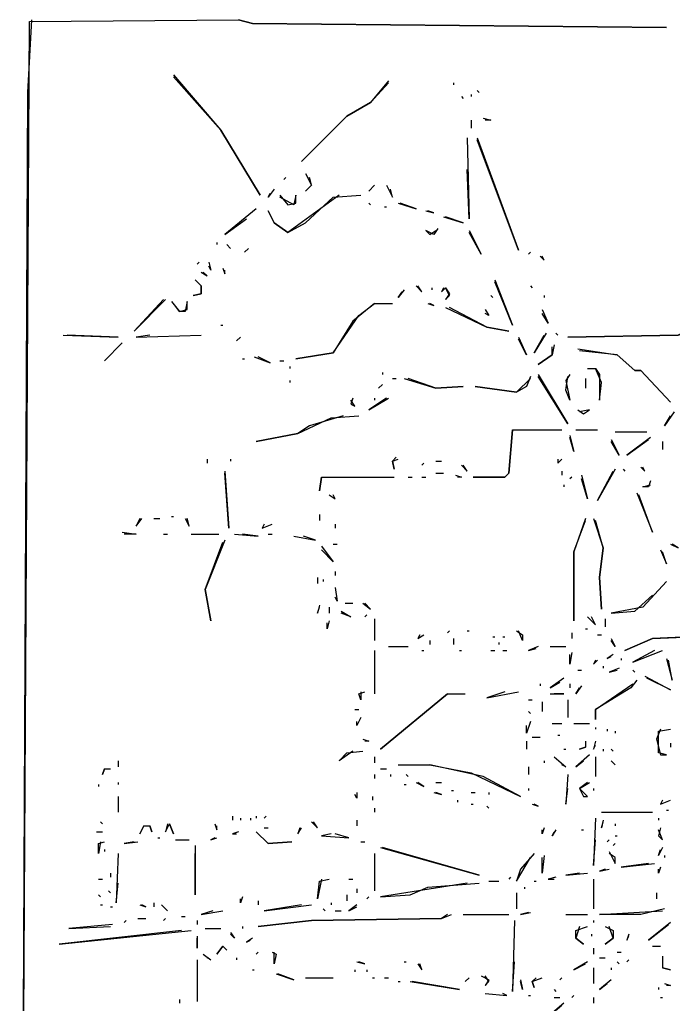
# Model space of a CAD drawing. Extents: x 0 to 16407, y 159 to 1115.
# Drawn here: x 1001.5 to 1084.4, y 842.6 to 967.5 of the extents above; entities that cross this region are included whole.
import ezdxf

# ---------------------------------------------------------------- set-up
doc = ezdxf.new("R2010")
doc.units = 0
doc.layers.add('RASTER_VECTOR_LINEWORK', color=5, linetype='CONTINUOUS')

msp = doc.modelspace()

# ---------------------------------------------------------------- linework, layer by layer
at = {"layer": 'RASTER_VECTOR_LINEWORK'}
for points in [[(1003, 967.5), (1002.5, 958.25), (1001.5, 751.5), (1002, 751), (1030.75, 751), (1036.75, 750.5), (1030.75, 751), (1002, 751), (1001.5, 751.5), (1002.75, 967.25), (1029.25, 967.5), (1031, 967), (1083.5, 966.5), (1031, 967), (1029.25, 967.5)], [(1021, 960.5), (1027, 953.5), (1032, 945.25), (1027, 953.5), (1021, 960.25)], [(1048.25, 959.75), (1046, 957), (1043, 955.25), (1037.25, 949.5), (1043, 955.25), (1046, 957), (1048.25, 959.5)], [(1056.5, 959.5), (1056.5, 959.25)], [(1058.75, 958), (1058.75, 957.75)], [(1059.5, 958.5), (1059.75, 958.25)], [(1057.5, 957.75), (1057.75, 957.5)], [(1058.75, 954.75), (1058.75, 953.75)], [(1060.25, 955), (1061.25, 954.75), (1060.5, 954.75)], [(1058.25, 952.5), (1058.5, 942.25), (1058.25, 948.5)], [(1059.5, 952.5), (1064.75, 938.25), (1059.5, 952.25)], [(1037.75, 948), (1038.5, 946.5), (1037.75, 945.75), (1038.5, 946.5), (1038.25, 947.5)], [(1035.25, 947.5), (1035, 947.25)], [(1033.75, 946), (1033, 945), (1033.25, 945.5)], [(1046.5, 946.5), (1045.75, 945.75)], [(1048, 946.5), (1048.75, 945), (1048.5, 946)], [(1042, 945.25), (1035.5, 940.5), (1033.75, 941.75), (1033, 943.25), (1033.75, 941.75), (1035.5, 940.5), (1037.75, 941.75), (1041.25, 945), (1044.75, 945.25)], [(1034.5, 945.25), (1035.5, 944), (1036.5, 944.25), (1036.5, 945.25), (1036.25, 944), (1034.5, 945)], [(1045.75, 944.25), (1046, 944)], [(1049.5, 944.25), (1051.75, 943.5), (1049.75, 944.25)], [(1031.5, 943.5), (1027.5, 940.25), (1030.25, 942.25)], [(1047.75, 943.75), (1048, 943.75)], [(1053, 943.25), (1054, 943), (1053.25, 943.25)], [(1055.25, 942.5), (1057.75, 941.75), (1055.5, 942.5)], [(1054.5, 941), (1054, 940.25), (1053, 940.75), (1053.5, 940.25), (1054.25, 940.75)], [(1058.5, 940.75), (1060, 937.75), (1058.5, 940.5)], [(1026.5, 939.25), (1026.5, 939)], [(1027.75, 939), (1028.25, 938.5)], [(1030.5, 938.5), (1030, 938)], [(1066.25, 938), (1066, 937.75)], [(1024.25, 936.75), (1024, 936.5)], [(1025.5, 936.75), (1025.75, 935.75), (1025.5, 936.25)], [(1067.5, 937.5), (1068, 937), (1067.75, 937.5)], [(1024.5, 935.5), (1025.25, 935), (1024.75, 935.5)], [(1027.25, 936), (1027.5, 935.25), (1027.5, 935.75)], [(1023.75, 934.5), (1024.5, 933.75), (1024.5, 932.75), (1023.5, 932.5), (1024.5, 932.75), (1024.5, 933.75)], [(1061.75, 934.5), (1064, 928.75), (1061.75, 934.25)], [(1050.25, 933.25), (1049.5, 932.25), (1050, 933)], [(1051.75, 933.75), (1052.5, 933), (1052, 933.75)], [(1053.75, 933.5), (1053.75, 933.25)], [(1055.25, 933.5), (1055, 933), (1055.5, 933.5), (1056, 932.75), (1055.5, 932), (1056, 932.5), (1055.5, 933.5)], [(1066.25, 933.75), (1066.5, 933.5)], [(1019.75, 932), (1016, 928), (1020, 932)], [(1020.75, 931.75), (1021.75, 930.5), (1022.75, 930.75), (1022.75, 931.75), (1022.5, 930.5), (1021.75, 930.5), (1021, 931.5)], [(1061.25, 932.5), (1061.5, 932.25)], [(1068, 932.5), (1068, 932.25)], [(1046.5, 931.5), (1043.75, 929.25), (1041.25, 925.25), (1036.5, 924.5), (1041.25, 925.25), (1044.5, 930), (1046.5, 931.5), (1048.75, 931.5)], [(1053.25, 931.5), (1054, 931.25), (1053.5, 931.5)], [(1055.5, 931), (1060.75, 928.5), (1063.5, 928), (1060.75, 928.5), (1056, 931)], [(1060.5, 930.75), (1061, 930), (1060.5, 930.25)], [(1067.75, 930.75), (1068.5, 929), (1067.75, 930.25)], [(1027, 928.75), (1027.25, 928.75)], [(1086, 928), (1085, 927.5), (1071, 927.25), (1085, 927.5), (1086.75, 928)], [(1007, 927.5), (1014, 927.25), (1007.5, 927.5)], [(1018, 927.5), (1016.25, 927.25), (1024.5, 927.5)], [(1029.5, 927.25), (1029, 926.75)], [(1064.75, 927.25), (1065.75, 925), (1064.75, 927)], [(1068.25, 927.75), (1066.75, 925.25), (1068, 927.5)], [(1069.5, 927.75), (1069.75, 927.5)], [(1014.5, 926.5), (1012.25, 924.25)], [(1069.25, 926.25), (1069, 925), (1067.25, 923.75), (1069, 925), (1069, 926)], [(1072.25, 925.75), (1077.25, 925), (1079.5, 923), (1080.25, 923), (1084, 919), (1080.25, 923), (1079.5, 923), (1077.25, 925), (1072.5, 925.5)], [(1029.75, 924.5), (1030, 924.5)], [(1031.25, 924.75), (1033.25, 924), (1031.75, 924.75)], [(1034.5, 924.25), (1035, 924.25)], [(1035.75, 923.5), (1035.75, 923.25)], [(1073.5, 923.25), (1074.5, 923.25), (1075, 922.5), (1075, 919.25), (1075.25, 921.5), (1074.5, 923.25)], [(1035.75, 921.75), (1035.75, 921.5)], [(1047.5, 922.75), (1047.5, 922.5)], [(1048.75, 922), (1049.25, 922)], [(1050.25, 922), (1054.25, 920.75), (1057.75, 921), (1054.25, 920.75), (1050.75, 922)], [(1066.25, 922.25), (1065.75, 921), (1064.5, 920.25), (1059.25, 921), (1064.5, 920.25), (1066.25, 922)], [(1067.25, 922.5), (1071, 916.25), (1067.25, 922.25)], [(1071.25, 922.5), (1070.75, 921.75), (1071.25, 919.25), (1070.75, 920.5), (1071, 922.25)], [(1073.25, 922), (1073.25, 920.75)], [(1047.5, 921.25), (1047, 920.75)], [(1043.75, 919.5), (1043.5, 918.75), (1044, 918.5), (1043.5, 919.25)], [(1048, 919.5), (1045.75, 918), (1048.25, 919.5)], [(1046.5, 919.5), (1046.5, 919.25)], [(1072.25, 918), (1073, 917.5), (1073.75, 918), (1072.5, 917.75)], [(1042.5, 917.25), (1038.25, 916), (1036.75, 915), (1031.5, 914), (1036.75, 915), (1041, 917), (1044.5, 917.25)], [(1084.5, 917.75), (1083.25, 916), (1084, 917.25)], [(1064, 915.5), (1063.5, 910), (1063, 909.5), (1059, 909.5), (1063, 909.5), (1063.5, 910), (1064, 915.5), (1070.25, 915.5)], [(1072, 915.5), (1074.75, 915.5)], [(1071.25, 914.75), (1071.75, 912.75), (1071.25, 914.5)], [(1076.5, 914.25), (1077.5, 912.25), (1076.5, 914)], [(1077, 915.25), (1081, 915.25)], [(1081.5, 914.5), (1078.5, 912.25), (1081.25, 914.25)], [(1083, 914), (1083, 913)], [(1025.25, 911.75), (1025.25, 911.25)], [(1028.25, 911.75), (1028.25, 911.5)], [(1049.25, 912), (1048.75, 911.5), (1049, 910.5), (1048.75, 911.5), (1049.5, 911.75)], [(1069.75, 911.75), (1069.75, 911.25), (1070.25, 911.75)], [(1052.75, 911.25), (1052.5, 911)], [(1054.25, 911.5), (1055, 911.5)], [(1057.5, 911), (1058.25, 910.25), (1057.75, 911)], [(1077, 910.5), (1074.75, 906.5), (1076.75, 910.25)], [(1078, 910.5), (1078.25, 910.25)], [(1080.25, 910.75), (1080.75, 910.25), (1080.5, 910.75)], [(1027.5, 910.25), (1028, 903), (1027.5, 910)], [(1039.75, 909.5), (1039.5, 907.75), (1039.75, 909.5), (1049, 909.5)], [(1050.75, 909.5), (1051.25, 909.5)], [(1052.5, 909.5), (1053, 909.5)], [(1054.25, 910), (1055.25, 910)], [(1056.75, 909.75), (1057.5, 909.5), (1057, 909.5)], [(1070.25, 910.25), (1070.25, 909.75)], [(1071.5, 909.5), (1071.25, 909.25)], [(1072.75, 909.75), (1073.5, 906.75), (1072.75, 909.25)], [(1070.5, 908.5), (1070.5, 908.25)], [(1081.5, 909), (1081.25, 908.25), (1080.5, 908.25), (1081.5, 908.5)], [(1040.75, 907.25), (1041.5, 906.75), (1041.25, 907.25)], [(1079.75, 907.5), (1081.75, 902.5), (1080, 907.25)], [(1016.75, 904.25), (1016.25, 903.25), (1017, 904.25)], [(1018.5, 904.25), (1019.25, 904.25)], [(1020.75, 904.5), (1021, 904.5)], [(1022.5, 904.25), (1023, 903.25), (1022.75, 904.25)], [(1039.5, 904.75), (1039.5, 904)], [(1073.25, 904.25), (1071.75, 900), (1071.75, 891.25), (1071.75, 900), (1073.25, 904)], [(1074.25, 904.25), (1075.5, 900.5), (1075, 896.75), (1075.25, 892.75), (1075, 896.75), (1075.5, 900.5), (1074.5, 904)], [(1032.5, 903.5), (1032.25, 903), (1033.5, 903.5)], [(1041.5, 903.5), (1041.5, 903)], [(1014.5, 902.5), (1016.25, 902.25), (1014.75, 902.25)], [(1019.75, 902.25), (1020.25, 902.25)], [(1023.25, 902.25), (1026.75, 902.25)], [(1028.75, 902.25), (1031.75, 902), (1029.75, 902.25)], [(1033, 902.25), (1033.5, 902.25)], [(1036.25, 902), (1039, 901.5), (1037.5, 902)], [(1027.5, 901.5), (1025, 895.25), (1025.75, 891.25), (1025, 895.25), (1027.25, 901.25)], [(1039.75, 900.75), (1041.25, 898.75), (1039.75, 900.25)], [(1041.25, 901), (1041.75, 901)], [(1084, 901), (1085, 900.5), (1084.25, 901)], [(1082.75, 900.25), (1083.5, 898.5), (1083, 900)], [(1039.25, 896.75), (1039.25, 896)], [(1041.5, 897.5), (1041.5, 897)], [(1040, 896.5), (1040, 896.25)], [(1041.5, 895.5), (1041.75, 893.75), (1041.5, 894.25)], [(1083.5, 896.25), (1080.5, 893), (1076.5, 892.25), (1079.5, 892.5), (1081.75, 894.5)], [(1039.5, 893.25), (1039.25, 892.25), (1039.5, 893)], [(1040.75, 893), (1040.75, 892.25)], [(1042.75, 893.5), (1043.75, 893.5)], [(1045, 893.5), (1046, 892.75), (1045.25, 893.5)], [(1042.25, 892.5), (1043.5, 891.75), (1042.25, 892.25)], [(1045.5, 892), (1045.25, 891.75)], [(1073.5, 891.75), (1074.5, 890.75), (1074, 891.75)], [(1040.75, 891.25), (1040.5, 890.25), (1040.5, 891)], [(1046.5, 891.5), (1046.5, 888.75)], [(1075.75, 891.5), (1075.75, 890.5)], [(1052.25, 889.5), (1052, 889), (1052.75, 889.5)], [(1056, 890), (1055.75, 889.75)], [(1058.25, 890), (1058.5, 890)], [(1061.5, 889.25), (1061.75, 889.25)], [(1062.75, 889.25), (1063, 889.25)], [(1064.5, 890), (1065.25, 889.5), (1065.25, 888.75), (1064.75, 890)], [(1071.5, 889.75), (1071.5, 889)], [(1073.25, 890.25), (1073.5, 890.25)], [(1074.75, 889.5), (1075.25, 889.5)], [(1086.5, 889.25), (1081.75, 889), (1078.25, 887.5), (1081.75, 889), (1086.75, 889.25)], [(1048.25, 888), (1050.75, 888)], [(1053.5, 888.75), (1053.5, 888.25)], [(1056.5, 889), (1056.5, 888.25)], [(1062.25, 888.5), (1062.25, 888.25)], [(1067.25, 888), (1066, 887.5), (1067, 887.75)], [(1068.75, 888), (1070.75, 888)], [(1076.5, 889), (1077, 888), (1076.5, 888.75)], [(1046.5, 887.5), (1046.5, 882)], [(1052.5, 887.5), (1052.75, 887.5)], [(1057.25, 887.5), (1057.5, 887.5)], [(1061.25, 887.5), (1061.75, 887.5)], [(1062.75, 887.5), (1063.25, 887.5)], [(1071.5, 887.25), (1071.25, 885.75), (1071.25, 887)], [(1076.75, 887), (1076, 886.5), (1076.5, 886.75)], [(1082, 887.5), (1079.25, 886), (1083, 887.5)], [(1074.5, 886.25), (1074.25, 885.75), (1074.75, 886.25)], [(1075.5, 885.5), (1075.5, 885.25)], [(1077.75, 886.5), (1077.75, 886.25)], [(1083.5, 886.5), (1084.25, 883.75), (1083.75, 886.25)], [(1072.25, 885), (1072.75, 885)], [(1077.5, 885.25), (1076.25, 884.75), (1077.25, 885)], [(1079.25, 885), (1079.5, 884.75)], [(1080.75, 884.25), (1084, 882.5), (1081, 884)], [(1067.5, 883.25), (1067.5, 883)], [(1070.5, 884), (1068.75, 882.75), (1070, 883.5)], [(1071.25, 883.25), (1071.25, 882.75)], [(1072.75, 883), (1072, 882), (1072.5, 882.75)], [(1079.75, 883.75), (1079, 882.75), (1074.5, 880), (1074.5, 878.75), (1074.5, 880), (1079.25, 883.25)], [(1044.75, 882.25), (1044.75, 881.25), (1044.5, 882), (1045.25, 882.25)], [(1055.75, 882), (1047.25, 875), (1055.75, 882), (1058, 882)], [(1063, 882.25), (1060.75, 881.5), (1064.75, 882.25)], [(1068.75, 882), (1070.5, 882), (1069.25, 882)], [(1066, 881.25), (1066.5, 881.25)], [(1067.75, 881), (1067.75, 879.75)], [(1071, 881.25), (1071, 879)], [(1044, 880), (1044.5, 880)], [(1066, 879.75), (1066.25, 879.5)], [(1044.75, 879), (1044.25, 878), (1044.25, 878.5)], [(1066.25, 878.5), (1065.75, 877), (1065.75, 878)], [(1069, 878.25), (1070.25, 878.25)], [(1071.75, 878.25), (1073.75, 878.25)], [(1069.75, 876.75), (1070, 876.75)], [(1074.5, 877.75), (1074.5, 877.5)], [(1076, 877.5), (1076, 877.25)], [(1077, 877.25), (1077, 877)], [(1082.75, 877.5), (1082.25, 876.25), (1082.75, 874.25), (1083.5, 874.25), (1082.5, 874.5), (1082.5, 877.25), (1084, 877.5)], [(1045, 876.25), (1045.75, 876), (1045.25, 876)], [(1065.75, 876), (1065.75, 875)], [(1066.5, 876.5), (1067.5, 876.5)], [(1073.25, 876), (1073.25, 875.25), (1072.5, 875), (1073.25, 875.25)], [(1074.5, 876), (1074.25, 875), (1074.5, 875.5)], [(1084, 875.75), (1084, 875.25)], [(1043.75, 874.75), (1042, 873.5), (1043, 874.5), (1045, 874.75)], [(1070.5, 875), (1070.75, 875)], [(1073.75, 874.25), (1072, 872.75), (1073, 873.5)], [(1075.5, 875), (1075.5, 874.75)], [(1076.5, 875), (1076.75, 874.75)], [(1014, 873.5), (1014, 872.75)], [(1046.5, 874), (1046.5, 873.25)], [(1049.5, 873), (1053.5, 873), (1058.75, 872), (1065, 869), (1060.25, 871.5), (1053.5, 873)], [(1068, 873.5), (1068, 873.25)], [(1069.25, 874), (1070.75, 872.75), (1070.25, 873)], [(1074.5, 874), (1074.5, 871.5)], [(1076.5, 873.5), (1077, 873)], [(1012.25, 872.5), (1012, 871.75), (1012.25, 872.5), (1013, 872.5)], [(1046.5, 871.75), (1046.5, 871.25)], [(1047.25, 872.5), (1048, 872.5)], [(1048.5, 871.75), (1048.5, 871.5)], [(1050.5, 871.75), (1050.75, 871.5)], [(1066, 872.75), (1066, 871.75)], [(1071, 871.75), (1070.75, 868), (1071, 870)], [(1011.5, 870.5), (1011.5, 870.25)], [(1014, 870.75), (1014, 870.5)], [(1050.25, 870.5), (1050.5, 870.5)], [(1051.75, 870.75), (1052.75, 870.25), (1052, 870.75)], [(1054.25, 870.75), (1055, 870.75)], [(1073.5, 870.75), (1072.5, 870), (1073, 869), (1073.5, 869), (1072.5, 870), (1073.75, 870.75)], [(1044.25, 869.5), (1044.25, 868.75), (1044, 869.25)], [(1054, 869.5), (1055, 869.25), (1054.25, 869.5)], [(1056.25, 869.75), (1056.5, 869.75)], [(1058.75, 869.5), (1059.25, 869.5)], [(1061, 869.5), (1061, 869.25)], [(1066, 870), (1066, 869.75)], [(1074.25, 870), (1074.25, 869.75)], [(1014, 869), (1014, 867)], [(1046.25, 869), (1046.25, 868.5)], [(1057, 868.5), (1057, 868.25)], [(1058.75, 868), (1059, 868)], [(1066.5, 868), (1067.25, 867.75), (1066.75, 868)], [(1083, 868.5), (1082.75, 868), (1084, 868.5)], [(1046.5, 867.5), (1046.5, 867)], [(1060.75, 867.75), (1061, 867.5)], [(1075.25, 867), (1081.75, 867)], [(1083.5, 867.25), (1083.75, 867.25)], [(1011.75, 865.75), (1012, 865.5)], [(1020.25, 865.5), (1020, 864.5), (1020.5, 865.5), (1021, 864.25), (1020.5, 865.5)], [(1026.25, 865.5), (1026.5, 864.75), (1026.5, 865.25)], [(1028.5, 866.5), (1028.5, 866)], [(1029.5, 866.25), (1029.5, 866)], [(1030.75, 866.25), (1030.75, 866)], [(1031.5, 866.5), (1031.5, 866.25)], [(1032.75, 866.5), (1032.5, 866.25)], [(1038.5, 865.75), (1039.25, 865), (1038.75, 865.75)], [(1044.25, 866), (1044.25, 865.25)], [(1074.5, 866.25), (1074.25, 860.25), (1074.5, 863.5)], [(1075.5, 866), (1075.25, 865), (1075.5, 865.75)], [(1077, 865.5), (1077, 865.25)], [(1082.5, 866.25), (1082.5, 866)], [(1011.25, 864.5), (1012, 864.5)], [(1017.25, 865.25), (1016.75, 864.25), (1017.25, 865.25), (1018, 865.25), (1018.25, 864.5), (1018, 865.25)], [(1029.25, 864.5), (1028.5, 864.25), (1029, 864.25)], [(1031.5, 864.5), (1033, 863), (1036, 863.25), (1033, 863)], [(1032.5, 865), (1033, 865)], [(1037, 865), (1036.75, 864.25), (1037.25, 865)], [(1041, 864.25), (1039.75, 864), (1043.25, 863.75), (1041.5, 864.25)], [(1068, 865), (1067.75, 864.25), (1067.75, 864.75)], [(1069.5, 864.75), (1069, 864), (1069.25, 864.5)], [(1072.75, 864.75), (1073, 864.75)], [(1082.75, 865), (1082.5, 864), (1083, 863.5), (1082.5, 864.75)], [(1011.75, 863.25), (1011.5, 861.75), (1011.5, 863), (1012.25, 863.25)], [(1016, 863.25), (1014.75, 863), (1016.5, 863.25)], [(1019, 863.75), (1019.25, 863.75)], [(1021.25, 863.5), (1023, 863.5)], [(1026.25, 863.75), (1025.75, 863.5), (1026.5, 863.75)], [(1044.75, 863.25), (1045.25, 863.25)], [(1076.25, 863.5), (1076, 863.25)], [(1077, 863), (1076.75, 862.75)], [(1077, 864), (1077.25, 864)], [(1012.25, 862.25), (1012.25, 862)], [(1014, 861.75), (1013.75, 855.5), (1014, 858)], [(1023.75, 862.75), (1023.75, 856.5), (1023.75, 861.75)], [(1046.5, 861.75), (1046.5, 857)], [(1047.25, 862.5), (1059.75, 859), (1047.5, 862.5)], [(1066.75, 861.75), (1065, 859.75), (1064.5, 858.25), (1066.25, 861.25)], [(1076.25, 862), (1077, 860.5), (1077, 861.25), (1076.25, 861.75)], [(1083, 862.5), (1082.5, 861.5), (1082.75, 862.25)], [(1068, 861.5), (1067.75, 859.25), (1067.75, 861.25)], [(1081.25, 860.5), (1077.75, 860), (1082, 860.5)], [(1083.25, 861.5), (1083.25, 861.25)], [(1013, 859.25), (1013, 858.75)], [(1072.5, 859.25), (1070.75, 859), (1073.5, 859.25)], [(1075.75, 859.75), (1075, 859.5), (1076.25, 859.75)], [(1082.75, 860), (1082.5, 859.25), (1082.5, 859.75)], [(1011.5, 858.5), (1012, 858.5)], [(1039.75, 858.5), (1039.25, 856), (1039.5, 858.25), (1040.75, 858.5)], [(1043.25, 858.5), (1043.75, 858.5)], [(1058.25, 858), (1047.25, 856.25), (1051, 856.5), (1053.25, 857.5), (1059.75, 858)], [(1061, 858.25), (1062.25, 858.25)], [(1063.75, 858.75), (1063.5, 858.5)], [(1066.75, 858.25), (1067, 858.25)], [(1069.5, 858.75), (1068.5, 858.5), (1069.25, 858.5)], [(1074.25, 858.5), (1074.25, 854.75)], [(1012.75, 857), (1013, 856.75)], [(1044.25, 857.25), (1044.25, 856.75)], [(1064.5, 856.75), (1064.5, 854.75)], [(1065.5, 857.5), (1065.5, 857.25)], [(1082.25, 856.75), (1082.25, 856)], [(1011.5, 856.5), (1011.75, 856.25)], [(1018.5, 855.5), (1018.5, 855)], [(1029.75, 856.25), (1029.5, 855.5), (1029.5, 856)], [(1031.75, 855.75), (1031.75, 855.25)], [(1041, 855.5), (1041, 855.25)], [(1043, 856.5), (1043, 855.75)], [(1045.75, 856.25), (1045.5, 856)], [(1011.75, 855.25), (1012, 855.25)], [(1013, 855), (1013.25, 855)], [(1016.75, 855.25), (1017.5, 855), (1017, 855.25)], [(1019.5, 855.25), (1020.25, 854.5)], [(1026, 854.5), (1024.5, 854), (1027.25, 854.5)], [(1037.25, 855.25), (1032.5, 854.5), (1038.5, 855.25)], [(1040, 854.75), (1040.25, 854.5)], [(1041.5, 854.5), (1042.25, 854.5)], [(1044.25, 855.25), (1043.25, 854.5), (1044.25, 855)], [(1066, 854.25), (1065, 854), (1066.25, 854.25)], [(1083.25, 854.75), (1080.25, 854), (1075, 854), (1083, 854.5)], [(1015, 853.25), (1014.75, 853)], [(1016.5, 853.5), (1017.5, 853.5)], [(1020, 853.5), (1019.75, 853.25)], [(1022, 853.75), (1022.5, 853.75)], [(1024, 853.25), (1024, 852.75)], [(1055.75, 854), (1055, 853.5), (1038.5, 853.25), (1031.75, 852.5), (1038.5, 853.25), (1055, 853.5), (1056.25, 854)], [(1057.75, 854), (1063.5, 854)], [(1064.25, 853.25), (1064, 844.25), (1064.25, 848)], [(1070.75, 854), (1073.5, 854)], [(1074.25, 853.25), (1074.25, 853)], [(1084, 853), (1081.25, 850.75), (1083.75, 852.75)], [(1022, 852), (1006.5, 850.25), (1023.25, 852)], [(1013.25, 852.75), (1007.75, 852.25), (1013, 852.5)], [(1025, 852.25), (1027, 852.25)], [(1028.25, 851.75), (1028.75, 851), (1028.25, 851.5)], [(1029.75, 852.5), (1029.75, 852.25)], [(1072.5, 852.5), (1072, 851), (1073, 850.25), (1072, 851), (1072, 852), (1073.5, 852.5)], [(1075.75, 852.5), (1076.75, 852), (1076.75, 851), (1075.75, 850.25), (1076.75, 851), (1076.25, 852.5)], [(1024, 851.25), (1024, 849.75), (1024, 851)], [(1031, 851), (1030.25, 850.5), (1030.75, 850.75)], [(1074, 851.5), (1074, 851.25)], [(1078.75, 851.5), (1078.5, 850.75), (1078.75, 851.25)], [(1027.25, 850), (1026.5, 849), (1027.25, 850), (1027.75, 849.5)], [(1031.75, 849.25), (1031.5, 849)], [(1033.5, 849.25), (1034, 849), (1033.75, 847.75), (1033.75, 849.25)], [(1074.25, 849.75), (1074.25, 849)], [(1077.25, 849.25), (1077.75, 849.25)], [(1081.75, 850), (1082.75, 850)], [(1024, 848.25), (1024, 843)], [(1024.75, 849), (1025.75, 848.25), (1025.25, 848.5)], [(1029, 848.5), (1029, 848.25)], [(1044.25, 848), (1045.25, 847.75), (1044.5, 848)], [(1050.25, 848), (1050.5, 848)], [(1073.5, 848), (1071.75, 847), (1073.25, 847.75)], [(1075, 848.5), (1075.75, 848.5)], [(1077.25, 848), (1077.5, 847.75)], [(1078.75, 848.25), (1078.5, 848)], [(1083, 848.75), (1083, 847.25), (1084, 847), (1083, 847.25)], [(1031, 847), (1031.25, 847)], [(1044, 847), (1044, 846.75)], [(1045.5, 847), (1045.5, 846.75)], [(1052, 847.75), (1052.5, 847), (1052.25, 847.75)], [(1074.25, 847.25), (1074.25, 845.25)], [(1076.5, 847.25), (1076.5, 847)], [(1034, 846.5), (1036.25, 845.75), (1034.25, 846.5)], [(1037.75, 846), (1041.25, 846)], [(1046.25, 846), (1046.5, 846)], [(1047.75, 846), (1048.25, 846)], [(1049.5, 845.5), (1049.75, 845.5)], [(1051, 845.5), (1057.25, 844.5), (1051.25, 845.5)], [(1058.5, 846), (1058, 845.5)], [(1060, 846.25), (1061, 845.75), (1060.5, 845), (1061, 845.5), (1060.5, 846.25)], [(1065, 845.75), (1065.25, 844.5), (1065, 845.5)], [(1067, 846), (1066.5, 845.5), (1066.75, 844.75), (1066.5, 845.5), (1067.75, 846)], [(1070.25, 846), (1070, 845.75)], [(1076.5, 845.75), (1075, 844.5), (1076, 845.25)], [(1069.25, 844.5), (1069.5, 844.25)], [(1082.5, 844.75), (1082.5, 844.5)], [(1083.25, 845.25), (1084, 845), (1083.5, 845)], [(1021.75, 843.25), (1021.75, 842.75)], [(1060.5, 844), (1063.25, 843.75), (1062.75, 844)], [(1066, 843.75), (1066.25, 843.75)], [(1069.25, 843.5), (1070, 843.5)], [(1071.75, 843.75), (1071.5, 843.5)], [(1074.25, 843.5), (1074.25, 842.75)], [(1082.75, 843.5), (1083, 843.5)], [(1070.5, 842.75), (1067, 839.75), (1066.75, 835.75), (1067, 839.75), (1070.25, 842.5)]]:
    msp.add_lwpolyline(points, dxfattribs=at)

doc.saveas('drawing.dxf')
